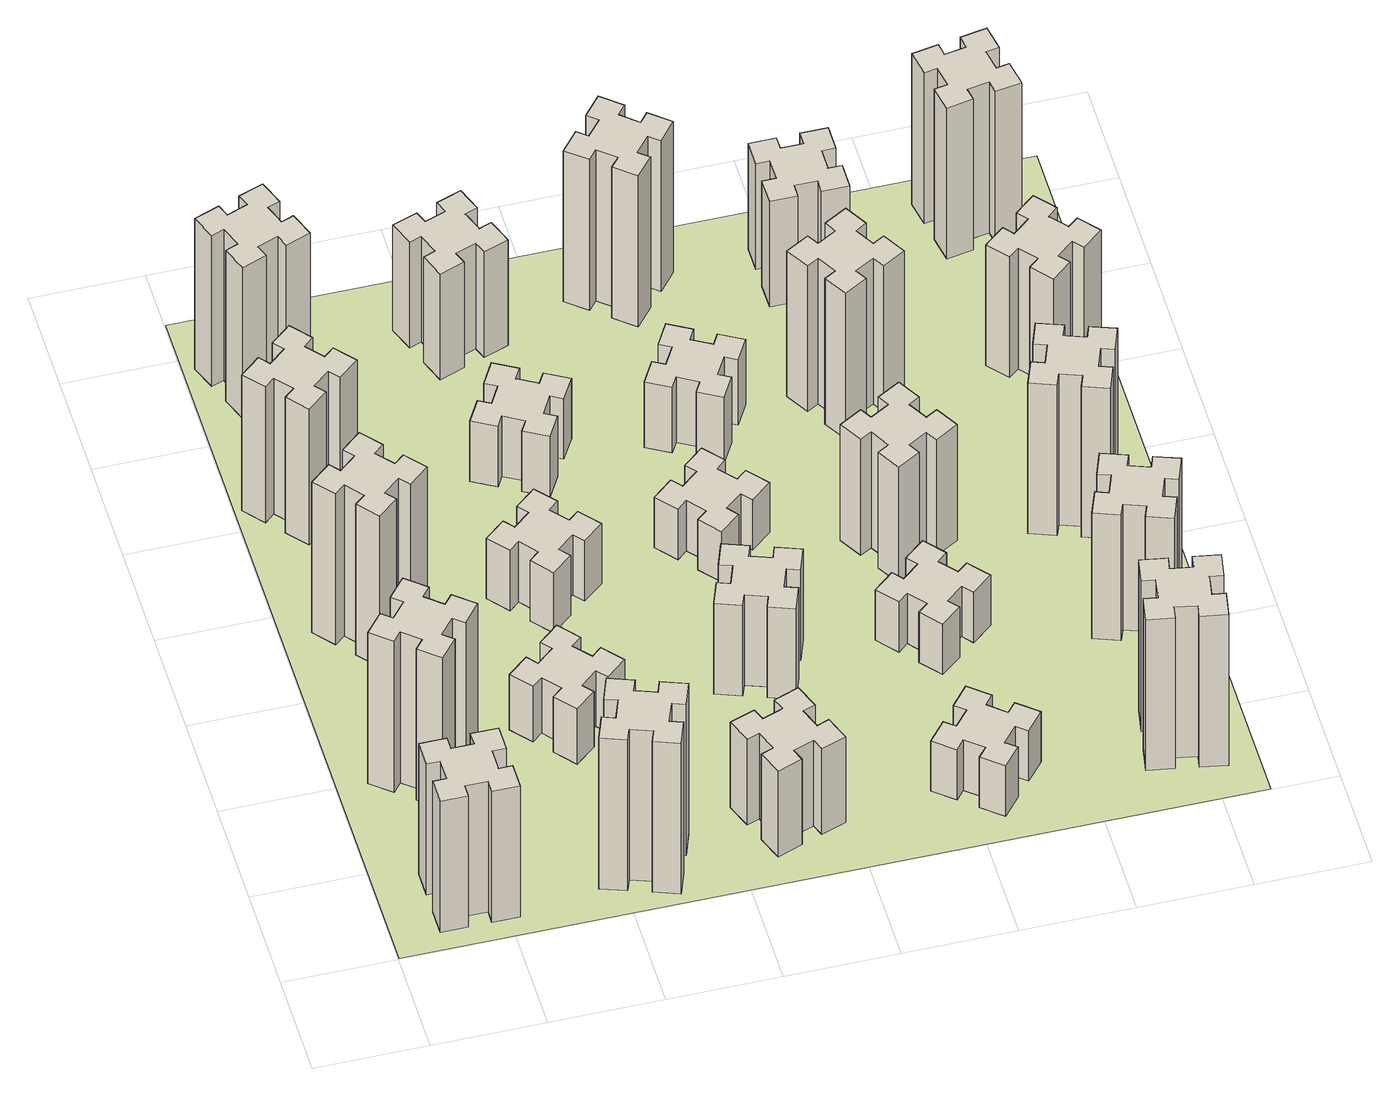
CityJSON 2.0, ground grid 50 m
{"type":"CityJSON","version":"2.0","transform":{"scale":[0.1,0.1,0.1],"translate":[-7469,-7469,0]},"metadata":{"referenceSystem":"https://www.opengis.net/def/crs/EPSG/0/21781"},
"CityObjects":{
"building1":{"type":"Building","attributes":{"class":"1000","function":"1000","usage":"1000","yearOfConstruction":2016,"roofType":"1000","measuredHeight":78,"storeysAboveGround":30,"storeysBelowGround":0},"geometry":[{"type":"Solid","lod":"1","boundaries":[[[[0,1,2,3,4,5,6,7,8,9,10,11,12,13,14,15,16,17,18,19]],[[17,16,20,21]],[[16,15,22,20]],[[15,14,23,22]],[[14,13,24,23]],[[13,12,25,24]],[[12,11,26,25]],[[11,10,27,26]],[[10,9,28,27]],[[9,8,29,28]],[[8,7,30,29]],[[7,6,31,30]],[[6,5,32,31]],[[5,4,33,32]],[[4,3,34,33]],[[3,2,35,34]],[[2,1,36,35]],[[1,0,37,36]],[[0,19,38,37]],[[19,18,39,38]],[[18,17,21,39]],[[24,25,26,27,28,29,30,31,32,33,34,35,36,37,38,39,21,20,22,23]]]]}]},
"building2":{"type":"Building","attributes":{"class":"1000","function":"1000","usage":"1000","yearOfConstruction":2016,"roofType":"1000","measuredHeight":90,"storeysAboveGround":30,"storeysBelowGround":0},"geometry":[{"type":"Solid","lod":"1","boundaries":[[[[40,41,42,43,44,45,46,47,48,49,50,51,52,53,54,55,56,57,58,59]],[[57,56,60,61]],[[56,55,62,60]],[[55,54,63,62]],[[54,53,64,63]],[[53,52,65,64]],[[52,51,66,65]],[[51,50,67,66]],[[50,49,68,67]],[[49,48,69,68]],[[48,47,70,69]],[[47,46,71,70]],[[46,45,72,71]],[[45,44,73,72]],[[44,43,74,73]],[[43,42,75,74]],[[42,41,76,75]],[[41,40,77,76]],[[40,59,78,77]],[[59,58,79,78]],[[58,57,61,79]],[[64,65,66,67,68,69,70,71,72,73,74,75,76,77,78,79,61,60,62,63]]]]}]},
"building3":{"type":"Building","attributes":{"class":"1000","function":"1000","usage":"1000","yearOfConstruction":2016,"roofType":"1000","measuredHeight":90,"storeysAboveGround":30,"storeysBelowGround":0},"geometry":[{"type":"Solid","lod":"1","boundaries":[[[[80,81,82,83,84,85,86,87,88,89,90,91,92,93,94,95,96,97,98,99]],[[97,96,100,101]],[[96,95,102,100]],[[95,94,103,102]],[[94,93,104,103]],[[93,92,105,104]],[[92,91,106,105]],[[91,90,107,106]],[[90,89,108,107]],[[89,88,109,108]],[[88,87,110,109]],[[87,86,111,110]],[[86,85,112,111]],[[85,84,113,112]],[[84,83,114,113]],[[83,82,115,114]],[[82,81,116,115]],[[81,80,117,116]],[[80,99,118,117]],[[99,98,119,118]],[[98,97,101,119]],[[104,105,106,107,108,109,110,111,112,113,114,115,116,117,118,119,101,100,102,103]]]]}]},
"building4":{"type":"Building","attributes":{"class":"1000","function":"1000","usage":"1000","yearOfConstruction":2016,"roofType":"1000","measuredHeight":81,"storeysAboveGround":30,"storeysBelowGround":0},"geometry":[{"type":"Solid","lod":"1","boundaries":[[[[120,121,122,123,124,125,126,127,128,129,130,131,132,133,134,135,136,137,138,139]],[[137,136,140,141]],[[136,135,142,140]],[[135,134,143,142]],[[134,133,144,143]],[[133,132,145,144]],[[132,131,146,145]],[[131,130,147,146]],[[130,129,148,147]],[[129,128,149,148]],[[128,127,150,149]],[[127,126,151,150]],[[126,125,152,151]],[[125,124,153,152]],[[124,123,154,153]],[[123,122,155,154]],[[122,121,156,155]],[[121,120,157,156]],[[120,139,158,157]],[[139,138,159,158]],[[138,137,141,159]],[[144,145,146,147,148,149,150,151,152,153,154,155,156,157,158,159,141,140,142,143]]]]}]},
"building5":{"type":"Building","attributes":{"class":"1000","function":"1000","usage":"1000","yearOfConstruction":2016,"roofType":"1000","measuredHeight":90,"storeysAboveGround":30,"storeysBelowGround":0},"geometry":[{"type":"Solid","lod":"1","boundaries":[[[[160,161,162,163,164,165,166,167,168,169,170,171,172,173,174,175,176,177,178,179]],[[177,176,180,181]],[[176,175,182,180]],[[175,174,183,182]],[[174,173,184,183]],[[173,172,185,184]],[[172,171,186,185]],[[171,170,187,186]],[[170,169,188,187]],[[169,168,189,188]],[[168,167,190,189]],[[167,166,191,190]],[[166,165,192,191]],[[165,164,193,192]],[[164,163,194,193]],[[163,162,195,194]],[[162,161,196,195]],[[161,160,197,196]],[[160,179,198,197]],[[179,178,199,198]],[[178,177,181,199]],[[184,185,186,187,188,189,190,191,192,193,194,195,196,197,198,199,181,180,182,183]]]]}]},
"building6":{"type":"Building","attributes":{"class":"1000","function":"1000","usage":"1000","yearOfConstruction":2016,"roofType":"1000","measuredHeight":90,"storeysAboveGround":30,"storeysBelowGround":0},"geometry":[{"type":"Solid","lod":"1","boundaries":[[[[200,201,202,203,204,205,206,207,208,209,210,211,212,213,214,215,216,217,218,219]],[[217,216,220,221]],[[216,215,222,220]],[[215,214,223,222]],[[214,213,224,223]],[[213,212,225,224]],[[212,211,226,225]],[[211,210,227,226]],[[210,209,228,227]],[[209,208,229,228]],[[208,207,230,229]],[[207,206,231,230]],[[206,205,232,231]],[[205,204,233,232]],[[204,203,234,233]],[[203,202,235,234]],[[202,201,236,235]],[[201,200,237,236]],[[200,219,238,237]],[[219,218,239,238]],[[218,217,221,239]],[[224,225,226,227,228,229,230,231,232,233,234,235,236,237,238,239,221,220,222,223]]]]}]},
"building7":{"type":"Building","attributes":{"class":"1000","function":"1000","usage":"1000","yearOfConstruction":2016,"roofType":"1000","measuredHeight":33,"storeysAboveGround":30,"storeysBelowGround":0},"geometry":[{"type":"Solid","lod":"1","boundaries":[[[[240,241,242,243,244,245,246,247,248,249,250,251,252,253,254,255,256,257,258,259]],[[257,256,260,261]],[[256,255,262,260]],[[255,254,263,262]],[[254,253,264,263]],[[253,252,265,264]],[[252,251,266,265]],[[251,250,267,266]],[[250,249,268,267]],[[249,248,269,268]],[[248,247,270,269]],[[247,246,271,270]],[[246,245,272,271]],[[245,244,273,272]],[[244,243,274,273]],[[243,242,275,274]],[[242,241,276,275]],[[241,240,277,276]],[[240,259,278,277]],[[259,258,279,278]],[[258,257,261,279]],[[264,265,266,267,268,269,270,271,272,273,274,275,276,277,278,279,261,260,262,263]]]]}]},
"building8":{"type":"Building","attributes":{"class":"1000","function":"1000","usage":"1000","yearOfConstruction":2016,"roofType":"1000","measuredHeight":36,"storeysAboveGround":30,"storeysBelowGround":0},"geometry":[{"type":"Solid","lod":"1","boundaries":[[[[280,281,282,283,284,285,286,287,288,289,290,291,292,293,294,295,296,297,298,299]],[[297,296,300,301]],[[296,295,302,300]],[[295,294,303,302]],[[294,293,304,303]],[[293,292,305,304]],[[292,291,306,305]],[[291,290,307,306]],[[290,289,308,307]],[[289,288,309,308]],[[288,287,310,309]],[[287,286,311,310]],[[286,285,312,311]],[[285,284,313,312]],[[284,283,314,313]],[[283,282,315,314]],[[282,281,316,315]],[[281,280,317,316]],[[280,299,318,317]],[[299,298,319,318]],[[298,297,301,319]],[[304,305,306,307,308,309,310,311,312,313,314,315,316,317,318,319,301,300,302,303]]]]}]},
"building9":{"type":"Building","attributes":{"class":"1000","function":"1000","usage":"1000","yearOfConstruction":2016,"roofType":"1000","measuredHeight":51,"storeysAboveGround":30,"storeysBelowGround":0},"geometry":[{"type":"Solid","lod":"1","boundaries":[[[[320,321,322,323,324,325,326,327,328,329,330,331,332,333,334,335,336,337,338,339]],[[337,336,340,341]],[[336,335,342,340]],[[335,334,343,342]],[[334,333,344,343]],[[333,332,345,344]],[[332,331,346,345]],[[331,330,347,346]],[[330,329,348,347]],[[329,328,349,348]],[[328,327,350,349]],[[327,326,351,350]],[[326,325,352,351]],[[325,324,353,352]],[[324,323,354,353]],[[323,322,355,354]],[[322,321,356,355]],[[321,320,357,356]],[[320,339,358,357]],[[339,338,359,358]],[[338,337,341,359]],[[344,345,346,347,348,349,350,351,352,353,354,355,356,357,358,359,341,340,342,343]]]]}]},
"building10":{"type":"Building","attributes":{"class":"1000","function":"1000","usage":"1000","yearOfConstruction":2016,"roofType":"1000","measuredHeight":36,"storeysAboveGround":30,"storeysBelowGround":0},"geometry":[{"type":"Solid","lod":"1","boundaries":[[[[360,361,362,363,364,365,366,367,368,369,370,371,372,373,374,375,376,377,378,379]],[[377,376,380,381]],[[376,375,382,380]],[[375,374,383,382]],[[374,373,384,383]],[[373,372,385,384]],[[372,371,386,385]],[[371,370,387,386]],[[370,369,388,387]],[[369,368,389,388]],[[368,367,390,389]],[[367,366,391,390]],[[366,365,392,391]],[[365,364,393,392]],[[364,363,394,393]],[[363,362,395,394]],[[362,361,396,395]],[[361,360,397,396]],[[360,379,398,397]],[[379,378,399,398]],[[378,377,381,399]],[[384,385,386,387,388,389,390,391,392,393,394,395,396,397,398,399,381,380,382,383]]]]}]},
"building11":{"type":"Building","attributes":{"class":"1000","function":"1000","usage":"1000","yearOfConstruction":2016,"roofType":"1000","measuredHeight":63,"storeysAboveGround":30,"storeysBelowGround":0},"geometry":[{"type":"Solid","lod":"1","boundaries":[[[[400,401,402,403,404,405,406,407,408,409,410,411,412,413,414,415,416,417,418,419]],[[417,416,420,421]],[[416,415,422,420]],[[415,414,423,422]],[[414,413,424,423]],[[413,412,425,424]],[[412,411,426,425]],[[411,410,427,426]],[[410,409,428,427]],[[409,408,429,428]],[[408,407,430,429]],[[407,406,431,430]],[[406,405,432,431]],[[405,404,433,432]],[[404,403,434,433]],[[403,402,435,434]],[[402,401,436,435]],[[401,400,437,436]],[[400,419,438,437]],[[419,418,439,438]],[[418,417,421,439]],[[424,425,426,427,428,429,430,431,432,433,434,435,436,437,438,439,421,420,422,423]]]]}]},
"building12":{"type":"Building","attributes":{"class":"1000","function":"1000","usage":"1000","yearOfConstruction":2016,"roofType":"1000","measuredHeight":54,"storeysAboveGround":30,"storeysBelowGround":0},"geometry":[{"type":"Solid","lod":"1","boundaries":[[[[440,441,442,443,444,445,446,447,448,449,450,451,452,453,454,455,456,457,458,459]],[[457,456,460,461]],[[456,455,462,460]],[[455,454,463,462]],[[454,453,464,463]],[[453,452,465,464]],[[452,451,466,465]],[[451,450,467,466]],[[450,449,468,467]],[[449,448,469,468]],[[448,447,470,469]],[[447,446,471,470]],[[446,445,472,471]],[[445,444,473,472]],[[444,443,474,473]],[[443,442,475,474]],[[442,441,476,475]],[[441,440,477,476]],[[440,459,478,477]],[[459,458,479,478]],[[458,457,461,479]],[[464,465,466,467,468,469,470,471,472,473,474,475,476,477,478,479,461,460,462,463]]]]}]},
"building13":{"type":"Building","attributes":{"class":"1000","function":"1000","usage":"1000","yearOfConstruction":2016,"roofType":"1000","measuredHeight":30,"storeysAboveGround":30,"storeysBelowGround":0},"geometry":[{"type":"Solid","lod":"1","boundaries":[[[[480,481,482,483,484,485,486,487,488,489,490,491,492,493,494,495,496,497,498,499]],[[497,496,500,501]],[[496,495,502,500]],[[495,494,503,502]],[[494,493,504,503]],[[493,492,505,504]],[[492,491,506,505]],[[491,490,507,506]],[[490,489,508,507]],[[489,488,509,508]],[[488,487,510,509]],[[487,486,511,510]],[[486,485,512,511]],[[485,484,513,512]],[[484,483,514,513]],[[483,482,515,514]],[[482,481,516,515]],[[481,480,517,516]],[[480,499,518,517]],[[499,498,519,518]],[[498,497,501,519]],[[504,505,506,507,508,509,510,511,512,513,514,515,516,517,518,519,501,500,502,503]]]]}]},
"building14":{"type":"Building","attributes":{"class":"1000","function":"1000","usage":"1000","yearOfConstruction":2016,"roofType":"1000","measuredHeight":30,"storeysAboveGround":30,"storeysBelowGround":0},"geometry":[{"type":"Solid","lod":"1","boundaries":[[[[520,521,522,523,524,525,526,527,528,529,530,531,532,533,534,535,536,537,538,539]],[[537,536,540,541]],[[536,535,542,540]],[[535,534,543,542]],[[534,533,544,543]],[[533,532,545,544]],[[532,531,546,545]],[[531,530,547,546]],[[530,529,548,547]],[[529,528,549,548]],[[528,527,550,549]],[[527,526,551,550]],[[526,525,552,551]],[[525,524,553,552]],[[524,523,554,553]],[[523,522,555,554]],[[522,521,556,555]],[[521,520,557,556]],[[520,539,558,557]],[[539,538,559,558]],[[538,537,541,559]],[[544,545,546,547,548,549,550,551,552,553,554,555,556,557,558,559,541,540,542,543]]]]}]},
"building15":{"type":"Building","attributes":{"class":"1000","function":"1000","usage":"1000","yearOfConstruction":2016,"roofType":"1000","measuredHeight":39,"storeysAboveGround":30,"storeysBelowGround":0},"geometry":[{"type":"Solid","lod":"1","boundaries":[[[[560,561,562,563,564,565,566,567,568,569,570,571,572,573,574,575,576,577,578,579]],[[577,576,580,581]],[[576,575,582,580]],[[575,574,583,582]],[[574,573,584,583]],[[573,572,585,584]],[[572,571,586,585]],[[571,570,587,586]],[[570,569,588,587]],[[569,568,589,588]],[[568,567,590,589]],[[567,566,591,590]],[[566,565,592,591]],[[565,564,593,592]],[[564,563,594,593]],[[563,562,595,594]],[[562,561,596,595]],[[561,560,597,596]],[[560,579,598,597]],[[579,578,599,598]],[[578,577,581,599]],[[584,585,586,587,588,589,590,591,592,593,594,595,596,597,598,599,581,580,582,583]]]]}]},
"building16":{"type":"Building","attributes":{"class":"1000","function":"1000","usage":"1000","yearOfConstruction":2016,"roofType":"1000","measuredHeight":90,"storeysAboveGround":30,"storeysBelowGround":0},"geometry":[{"type":"Solid","lod":"1","boundaries":[[[[600,601,602,603,604,605,606,607,608,609,610,611,612,613,614,615,616,617,618,619]],[[617,616,620,621]],[[616,615,622,620]],[[615,614,623,622]],[[614,613,624,623]],[[613,612,625,624]],[[612,611,626,625]],[[611,610,627,626]],[[610,609,628,627]],[[609,608,629,628]],[[608,607,630,629]],[[607,606,631,630]],[[606,605,632,631]],[[605,604,633,632]],[[604,603,634,633]],[[603,602,635,634]],[[602,601,636,635]],[[601,600,637,636]],[[600,619,638,637]],[[619,618,639,638]],[[618,617,621,639]],[[624,625,626,627,628,629,630,631,632,633,634,635,636,637,638,639,621,620,622,623]]]]}]},
"building17":{"type":"Building","attributes":{"class":"1000","function":"1000","usage":"1000","yearOfConstruction":2016,"roofType":"1000","measuredHeight":30,"storeysAboveGround":30,"storeysBelowGround":0},"geometry":[{"type":"Solid","lod":"1","boundaries":[[[[640,641,642,643,644,645,646,647,648,649,650,651,652,653,654,655,656,657,658,659]],[[657,656,660,661]],[[656,655,662,660]],[[655,654,663,662]],[[654,653,664,663]],[[653,652,665,664]],[[652,651,666,665]],[[651,650,667,666]],[[650,649,668,667]],[[649,648,669,668]],[[648,647,670,669]],[[647,646,671,670]],[[646,645,672,671]],[[645,644,673,672]],[[644,643,674,673]],[[643,642,675,674]],[[642,641,676,675]],[[641,640,677,676]],[[640,659,678,677]],[[659,658,679,678]],[[658,657,661,679]],[[664,665,666,667,668,669,670,671,672,673,674,675,676,677,678,679,661,660,662,663]]]]}]},
"building18":{"type":"Building","attributes":{"class":"1000","function":"1000","usage":"1000","yearOfConstruction":2016,"roofType":"1000","measuredHeight":69,"storeysAboveGround":30,"storeysBelowGround":0},"geometry":[{"type":"Solid","lod":"1","boundaries":[[[[680,681,682,683,684,685,686,687,688,689,690,691,692,693,694,695,696,697,698,699]],[[697,696,700,701]],[[696,695,702,700]],[[695,694,703,702]],[[694,693,704,703]],[[693,692,705,704]],[[692,691,706,705]],[[691,690,707,706]],[[690,689,708,707]],[[689,688,709,708]],[[688,687,710,709]],[[687,686,711,710]],[[686,685,712,711]],[[685,684,713,712]],[[684,683,714,713]],[[683,682,715,714]],[[682,681,716,715]],[[681,680,717,716]],[[680,699,718,717]],[[699,698,719,718]],[[698,697,701,719]],[[704,705,706,707,708,709,710,711,712,713,714,715,716,717,718,719,701,700,702,703]]]]}]},
"building19":{"type":"Building","attributes":{"class":"1000","function":"1000","usage":"1000","yearOfConstruction":2016,"roofType":"1000","measuredHeight":87,"storeysAboveGround":30,"storeysBelowGround":0},"geometry":[{"type":"Solid","lod":"1","boundaries":[[[[720,721,722,723,724,725,726,727,728,729,730,731,732,733,734,735,736,737,738,739]],[[737,736,740,741]],[[736,735,742,740]],[[735,734,743,742]],[[734,733,744,743]],[[733,732,745,744]],[[732,731,746,745]],[[731,730,747,746]],[[730,729,748,747]],[[729,728,749,748]],[[728,727,750,749]],[[727,726,751,750]],[[726,725,752,751]],[[725,724,753,752]],[[724,723,754,753]],[[723,722,755,754]],[[722,721,756,755]],[[721,720,757,756]],[[720,739,758,757]],[[739,738,759,758]],[[738,737,741,759]],[[744,745,746,747,748,749,750,751,752,753,754,755,756,757,758,759,741,740,742,743]]]]}]},
"building20":{"type":"Building","attributes":{"class":"1000","function":"1000","usage":"1000","yearOfConstruction":2016,"roofType":"1000","measuredHeight":90,"storeysAboveGround":30,"storeysBelowGround":0},"geometry":[{"type":"Solid","lod":"1","boundaries":[[[[760,761,762,763,764,765,766,767,768,769,770,771,772,773,774,775,776,777,778,779]],[[777,776,780,781]],[[776,775,782,780]],[[775,774,783,782]],[[774,773,784,783]],[[773,772,785,784]],[[772,771,786,785]],[[771,770,787,786]],[[770,769,788,787]],[[769,768,789,788]],[[768,767,790,789]],[[767,766,791,790]],[[766,765,792,791]],[[765,764,793,792]],[[764,763,794,793]],[[763,762,795,794]],[[762,761,796,795]],[[761,760,797,796]],[[760,779,798,797]],[[779,778,799,798]],[[778,777,781,799]],[[784,785,786,787,788,789,790,791,792,793,794,795,796,797,798,799,781,780,782,783]]]]}]},
"building21":{"type":"Building","attributes":{"class":"1000","function":"1000","usage":"1000","yearOfConstruction":2016,"roofType":"1000","measuredHeight":63,"storeysAboveGround":30,"storeysBelowGround":0},"geometry":[{"type":"Solid","lod":"1","boundaries":[[[[800,801,802,803,804,805,806,807,808,809,810,811,812,813,814,815,816,817,818,819]],[[817,816,820,821]],[[816,815,822,820]],[[815,814,823,822]],[[814,813,824,823]],[[813,812,825,824]],[[812,811,826,825]],[[811,810,827,826]],[[810,809,828,827]],[[809,808,829,828]],[[808,807,830,829]],[[807,806,831,830]],[[806,805,832,831]],[[805,804,833,832]],[[804,803,834,833]],[[803,802,835,834]],[[802,801,836,835]],[[801,800,837,836]],[[800,819,838,837]],[[819,818,839,838]],[[818,817,821,839]],[[824,825,826,827,828,829,830,831,832,833,834,835,836,837,838,839,821,820,822,823]]]]}]},
"building22":{"type":"Building","attributes":{"class":"1000","function":"1000","usage":"1000","yearOfConstruction":2016,"roofType":"1000","measuredHeight":75,"storeysAboveGround":30,"storeysBelowGround":0},"geometry":[{"type":"Solid","lod":"1","boundaries":[[[[840,841,842,843,844,845,846,847,848,849,850,851,852,853,854,855,856,857,858,859]],[[857,856,860,861]],[[856,855,862,860]],[[855,854,863,862]],[[854,853,864,863]],[[853,852,865,864]],[[852,851,866,865]],[[851,850,867,866]],[[850,849,868,867]],[[849,848,869,868]],[[848,847,870,869]],[[847,846,871,870]],[[846,845,872,871]],[[845,844,873,872]],[[844,843,874,873]],[[843,842,875,874]],[[842,841,876,875]],[[841,840,877,876]],[[840,859,878,877]],[[859,858,879,878]],[[858,857,861,879]],[[864,865,866,867,868,869,870,871,872,873,874,875,876,877,878,879,861,860,862,863]]]]}]},
"building23":{"type":"Building","attributes":{"class":"1000","function":"1000","usage":"1000","yearOfConstruction":2016,"roofType":"1000","measuredHeight":90,"storeysAboveGround":30,"storeysBelowGround":0},"geometry":[{"type":"Solid","lod":"1","boundaries":[[[[880,881,882,883,884,885,886,887,888,889,890,891,892,893,894,895,896,897,898,899]],[[897,896,900,901]],[[896,895,902,900]],[[895,894,903,902]],[[894,893,904,903]],[[893,892,905,904]],[[892,891,906,905]],[[891,890,907,906]],[[890,889,908,907]],[[889,888,909,908]],[[888,887,910,909]],[[887,886,911,910]],[[886,885,912,911]],[[885,884,913,912]],[[884,883,914,913]],[[883,882,915,914]],[[882,881,916,915]],[[881,880,917,916]],[[880,899,918,917]],[[899,898,919,918]],[[898,897,901,919]],[[904,905,906,907,908,909,910,911,912,913,914,915,916,917,918,919,901,900,902,903]]]]}]},
"building24":{"type":"Building","attributes":{"class":"1000","function":"1000","usage":"1000","yearOfConstruction":2016,"roofType":"1000","measuredHeight":72,"storeysAboveGround":30,"storeysBelowGround":0},"geometry":[{"type":"Solid","lod":"1","boundaries":[[[[920,921,922,923,924,925,926,927,928,929,930,931,932,933,934,935,936,937,938,939]],[[937,936,940,941]],[[936,935,942,940]],[[935,934,943,942]],[[934,933,944,943]],[[933,932,945,944]],[[932,931,946,945]],[[931,930,947,946]],[[930,929,948,947]],[[929,928,949,948]],[[928,927,950,949]],[[927,926,951,950]],[[926,925,952,951]],[[925,924,953,952]],[[924,923,954,953]],[[923,922,955,954]],[[922,921,956,955]],[[921,920,957,956]],[[920,939,958,957]],[[939,938,959,958]],[[938,937,941,959]],[[944,945,946,947,948,949,950,951,952,953,954,955,956,957,958,959,941,940,942,943]]]]}]},
"building25":{"type":"Building","attributes":{"class":"1000","function":"1000","usage":"1000","yearOfConstruction":2016,"roofType":"1000","measuredHeight":90,"storeysAboveGround":30,"storeysBelowGround":0},"geometry":[{"type":"Solid","lod":"1","boundaries":[[[[960,961,962,963,964,965,966,967,968,969,970,971,972,973,974,975,976,977,978,979]],[[977,976,980,981]],[[976,975,982,980]],[[975,974,983,982]],[[974,973,984,983]],[[973,972,985,984]],[[972,971,986,985]],[[971,970,987,986]],[[970,969,988,987]],[[969,968,989,988]],[[968,967,990,989]],[[967,966,991,990]],[[966,965,992,991]],[[965,964,993,992]],[[964,963,994,993]],[[963,962,995,994]],[[962,961,996,995]],[[961,960,997,996]],[[960,979,998,997]],[[979,978,999,998]],[[978,977,981,999]],[[984,985,986,987,988,989,990,991,992,993,994,995,996,997,998,999,981,980,982,983]]]]}]},
"landuse1":{"type":"LandUse","attributes":{"name":"plot1","function":"1010"},"geometry":[{"type":"MultiSurface","lod":"1","boundaries":[[[1000,1001,1002,1003]]]}]}
},
"vertices":[
[265,325,0],[265,225,0],[205,225,0],[205,105,0],[325,105,0],[325,165,0],[425,165,0],[425,105,0],[545,105,0],[545,225,0],[485,225,0],[485,325,0],[545,325,0],[545,445,0],[425,445,0],[425,385,0],[325,385,0],[325,445,0],[205,445,0],[205,325,0],[325,385,780],[325,445,780],[425,385,780],[425,445,780],[545,445,780],[545,325,780],[485,325,780],[485,225,780],[545,225,780],[545,105,780],[425,105,780],[425,165,780],[325,165,780],[325,105,780],[205,105,780],[205,225,780],[265,225,780],[265,325,780],[205,325,780],[205,445,780],
[484,1067,0],[408,1132,0],[446,1178,0],[354,1255,0],[277,1163,0],[323,1124,0],[259,1048,0],[213,1086,0],[136,994,0],[228,917,0],[266,963,0],[343,899,0],[304,853,0],[396,776,0],[473,868,0],[427,906,0],[492,983,0],[538,944,0],[615,1036,0],[523,1113,0],[492,983,900],[538,944,900],[427,906,900],[473,868,900],[396,776,900],[304,853,900],[343,899,900],[266,963,900],[228,917,900],[136,994,900],[213,1086,900],[259,1048,900],[323,1124,900],[277,1163,900],[354,1255,900],[446,1178,900],[408,1132,900],[484,1067,900],[523,1113,900],[615,1036,900],
[492,1888,0],[427,1964,0],[473,2003,0],[396,2095,0],[304,2018,0],[343,1972,0],[266,1907,0],[228,1953,0],[136,1876,0],[213,1784,0],[259,1823,0],[323,1746,0],[277,1708,0],[354,1616,0],[446,1693,0],[408,1739,0],[484,1803,0],[523,1757,0],[615,1834,0],[538,1926,0],[484,1803,900],[523,1757,900],[408,1739,900],[446,1693,900],[354,1616,900],[277,1708,900],[323,1746,900],[259,1823,900],[213,1784,900],[136,1876,900],[228,1953,900],[266,1907,900],[343,1972,900],[304,2018,900],[396,2095,900],[473,2003,900],[427,1964,900],[492,1888,900],[538,1926,900],[615,1834,900],
[243,2712,0],[166,2647,0],[128,2693,0],[36,2616,0],[113,2524,0],[159,2563,0],[223,2486,0],[177,2448,0],[254,2356,0],[346,2433,0],[308,2479,0],[384,2543,0],[423,2497,0],[515,2574,0],[438,2666,0],[392,2628,0],[327,2704,0],[373,2743,0],[296,2835,0],[204,2758,0],[327,2704,810],[373,2743,810],[392,2628,810],[438,2666,810],[515,2574,810],[423,2497,810],[384,2543,810],[308,2479,810],[346,2433,810],[254,2356,810],[177,2448,810],[223,2486,810],[159,2563,810],[113,2524,810],[36,2616,810],[128,2693,810],[166,2647,810],[243,2712,810],[204,2758,810],[296,2835,810],
[1029,360,0],[995,266,0],[939,287,0],[897,174,0],[1010,133,0],[1031,189,0],[1125,155,0],[1104,99,0],[1217,57,0],[1258,170,0],[1202,191,0],[1236,285,0],[1292,264,0],[1333,377,0],[1220,418,0],[1200,362,0],[1106,396,0],[1127,452,0],[1014,493,0],[973,380,0],[1106,396,900],[1127,452,900],[1200,362,900],[1220,418,900],[1333,377,900],[1292,264,900],[1236,285,900],[1202,191,900],[1258,170,900],[1217,57,900],[1104,99,900],[1125,155,900],[1031,189,900],[1010,133,900],[897,174,900],[939,287,900],[995,266,900],[1029,360,900],[973,380,900],[1014,493,900],
[285,3456,0],[191,3422,0],[170,3478,0],[57,3437,0],[99,3324,0],[155,3345,0],[189,3251,0],[133,3230,0],[174,3117,0],[287,3159,0],[266,3215,0],[360,3249,0],[380,3193,0],[493,3234,0],[452,3347,0],[396,3326,0],[362,3420,0],[418,3440,0],[377,3553,0],[264,3512,0],[362,3420,900],[418,3440,900],[396,3326,900],[452,3347,900],[493,3234,900],[380,3193,900],[360,3249,900],[266,3215,900],[287,3159,900],[174,3117,900],[133,3230,900],[189,3251,900],[155,3345,900],[99,3324,900],[57,3437,900],[170,3478,900],[191,3422,900],[285,3456,900],[264,3512,900],[377,3553,900],
[983,1232,0],[906,1167,0],[868,1213,0],[776,1136,0],[853,1044,0],[899,1083,0],[963,1006,0],[917,968,0],[994,876,0],[1086,953,0],[1048,999,0],[1124,1063,0],[1163,1017,0],[1255,1094,0],[1178,1186,0],[1132,1148,0],[1067,1224,0],[1113,1263,0],[1036,1355,0],[944,1278,0],[1067,1224,330],[1113,1263,330],[1132,1148,330],[1178,1186,330],[1255,1094,330],[1163,1017,330],[1124,1063,330],[1048,999,330],[1086,953,330],[994,876,330],[917,968,330],[963,1006,330],[899,1083,330],[853,1044,330],[776,1136,330],[868,1213,330],[906,1167,330],[983,1232,330],[944,1278,330],[1036,1355,330],
[1083,1972,0],[1006,1907,0],[968,1953,0],[876,1876,0],[953,1784,0],[999,1823,0],[1063,1746,0],[1017,1708,0],[1094,1616,0],[1186,1693,0],[1148,1739,0],[1224,1803,0],[1263,1757,0],[1355,1834,0],[1278,1926,0],[1232,1888,0],[1167,1964,0],[1213,2003,0],[1136,2095,0],[1044,2018,0],[1167,1964,360],[1213,2003,360],[1232,1888,360],[1278,1926,360],[1355,1834,360],[1263,1757,360],[1224,1803,360],[1148,1739,360],[1186,1693,360],[1094,1616,360],[1017,1708,360],[1063,1746,360],[999,1823,360],[953,1784,360],[876,1876,360],[968,1953,360],[1006,1907,360],[1083,1972,360],[1044,2018,360],[1136,2095,360],
[1765,496,0],[1671,462,0],[1650,518,0],[1537,477,0],[1579,364,0],[1635,385,0],[1669,291,0],[1613,270,0],[1654,157,0],[1767,199,0],[1746,255,0],[1840,289,0],[1860,233,0],[1973,274,0],[1932,387,0],[1876,366,0],[1842,460,0],[1898,480,0],[1857,593,0],[1744,552,0],[1842,460,510],[1898,480,510],[1876,366,510],[1932,387,510],[1973,274,510],[1860,233,510],[1840,289,510],[1746,255,510],[1767,199,510],[1654,157,510],[1613,270,510],[1669,291,510],[1635,385,510],[1579,364,510],[1537,477,510],[1650,518,510],[1671,462,510],[1765,496,510],[1744,552,510],[1857,593,510],
[1314,2666,0],[1227,2716,0],[1257,2768,0],[1153,2828,0],[1093,2724,0],[1145,2694,0],[1095,2607,0],[1043,2637,0],[983,2533,0],[1087,2473,0],[1117,2525,0],[1204,2475,0],[1174,2423,0],[1278,2363,0],[1338,2467,0],[1286,2497,0],[1336,2584,0],[1388,2554,0],[1448,2658,0],[1344,2718,0],[1336,2584,360],[1388,2554,360],[1286,2497,360],[1338,2467,360],[1278,2363,360],[1174,2423,360],[1204,2475,360],[1117,2525,360],[1087,2473,360],[983,2533,360],[1043,2637,360],[1095,2607,360],[1145,2694,360],[1093,2724,360],[1153,2828,360],[1257,2768,360],[1227,2716,360],[1314,2666,360],[1344,2718,360],[1448,2658,360],
[1125,3456,0],[1031,3422,0],[1010,3478,0],[897,3437,0],[939,3324,0],[995,3345,0],[1029,3251,0],[973,3230,0],[1014,3117,0],[1127,3159,0],[1106,3215,0],[1200,3249,0],[1220,3193,0],[1333,3234,0],[1292,3347,0],[1236,3326,0],[1202,3420,0],[1258,3440,0],[1217,3553,0],[1104,3512,0],[1202,3420,630],[1258,3440,630],[1236,3326,630],[1292,3347,630],[1333,3234,630],[1220,3193,630],[1200,3249,630],[1106,3215,630],[1127,3159,630],[1014,3117,630],[973,3230,630],[1029,3251,630],[995,3345,630],[939,3324,630],[897,3437,630],[1010,3478,630],[1031,3422,630],[1125,3456,630],[1104,3512,630],[1217,3553,630],
[1769,1300,0],[1735,1206,0],[1679,1227,0],[1637,1114,0],[1750,1073,0],[1771,1129,0],[1865,1095,0],[1844,1039,0],[1957,997,0],[1998,1110,0],[1942,1131,0],[1976,1225,0],[2032,1204,0],[2073,1317,0],[1960,1358,0],[1940,1302,0],[1846,1336,0],[1867,1392,0],[1754,1433,0],[1713,1320,0],[1846,1336,540],[1867,1392,540],[1940,1302,540],[1960,1358,540],[2073,1317,540],[2032,1204,540],[1976,1225,540],[1942,1131,540],[1998,1110,540],[1957,997,540],[1844,1039,540],[1865,1095,540],[1771,1129,540],[1750,1073,540],[1637,1114,540],[1679,1227,540],[1735,1206,540],[1769,1300,540],[1713,1320,540],[1754,1433,540],
[1972,1988,0],[1907,2064,0],[1953,2103,0],[1876,2195,0],[1784,2118,0],[1823,2072,0],[1746,2007,0],[1708,2053,0],[1616,1976,0],[1693,1884,0],[1739,1923,0],[1803,1846,0],[1757,1808,0],[1834,1716,0],[1926,1793,0],[1888,1839,0],[1964,1903,0],[2003,1857,0],[2095,1934,0],[2018,2026,0],[1964,1903,300],[2003,1857,300],[1888,1839,300],[1926,1793,300],[1834,1716,300],[1757,1808,300],[1803,1846,300],[1739,1923,300],[1693,1884,300],[1616,1976,300],[1708,2053,300],[1746,2007,300],[1823,2072,300],[1784,2118,300],[1876,2195,300],[1953,2103,300],[1907,2064,300],[1972,1988,300],[2018,2026,300],[2095,1934,300],
[2486,323,0],[2563,259,0],[2524,213,0],[2616,136,0],[2693,228,0],[2647,266,0],[2712,343,0],[2758,304,0],[2835,396,0],[2743,473,0],[2704,427,0],[2628,492,0],[2666,538,0],[2574,615,0],[2497,523,0],[2543,484,0],[2479,408,0],[2433,446,0],[2356,354,0],[2448,277,0],[2479,408,300],[2433,446,300],[2543,484,300],[2497,523,300],[2574,615,300],[2666,538,300],[2628,492,300],[2704,427,300],[2743,473,300],[2835,396,300],[2758,304,300],[2712,343,300],[2647,266,300],[2693,228,300],[2616,136,300],[2524,213,300],[2563,259,300],[2486,323,300],[2448,277,300],[2356,354,300],
[2026,2497,0],[2076,2584,0],[2128,2554,0],[2188,2658,0],[2084,2718,0],[2054,2666,0],[1967,2716,0],[1997,2768,0],[1893,2828,0],[1833,2724,0],[1885,2694,0],[1835,2607,0],[1783,2637,0],[1723,2533,0],[1827,2473,0],[1857,2525,0],[1944,2475,0],[1914,2423,0],[2018,2363,0],[2078,2467,0],[1944,2475,390],[1914,2423,390],[1857,2525,390],[1827,2473,390],[1723,2533,390],[1783,2637,390],[1835,2607,390],[1885,2694,390],[1833,2724,390],[1893,2828,390],[1997,2768,390],[1967,2716,390],[2054,2666,390],[2084,2718,390],[2188,2658,390],[2128,2554,390],[2076,2584,390],[2026,2497,390],[2078,2467,390],[2018,2363,390],
[1746,3383,0],[1823,3319,0],[1784,3273,0],[1876,3196,0],[1953,3288,0],[1907,3326,0],[1972,3403,0],[2018,3364,0],[2095,3456,0],[2003,3533,0],[1964,3487,0],[1888,3552,0],[1926,3598,0],[1834,3675,0],[1757,3583,0],[1803,3544,0],[1739,3468,0],[1693,3506,0],[1616,3414,0],[1708,3337,0],[1739,3468,900],[1693,3506,900],[1803,3544,900],[1757,3583,900],[1834,3675,900],[1926,3598,900],[1888,3552,900],[1964,3487,900],[2003,3533,900],[2095,3456,900],[2018,3364,900],[1972,3403,900],[1907,3326,900],[1953,3288,900],[1876,3196,900],[1784,3273,900],[1823,3319,900],[1746,3383,900],[1708,3337,900],[1616,3414,900],
[2628,1099,0],[2704,1163,0],[2743,1117,0],[2835,1194,0],[2758,1286,0],[2712,1248,0],[2647,1324,0],[2693,1363,0],[2616,1455,0],[2524,1378,0],[2563,1332,0],[2486,1267,0],[2448,1313,0],[2356,1236,0],[2433,1144,0],[2479,1183,0],[2543,1106,0],[2497,1068,0],[2574,976,0],[2666,1053,0],[2543,1106,300],[2497,1068,300],[2479,1183,300],[2433,1144,300],[2356,1236,300],[2448,1313,300],[2486,1267,300],[2563,1332,300],[2524,1378,300],[2616,1455,300],[2693,1363,300],[2647,1324,300],[2712,1248,300],[2758,1286,300],[2835,1194,300],[2743,1117,300],[2704,1163,300],[2628,1099,300],[2666,1053,300],[2574,976,300],
[2475,1744,0],[2525,1657,0],[2473,1627,0],[2533,1523,0],[2637,1583,0],[2607,1635,0],[2694,1685,0],[2724,1633,0],[2828,1693,0],[2768,1797,0],[2716,1767,0],[2666,1854,0],[2718,1884,0],[2658,1988,0],[2554,1928,0],[2584,1876,0],[2497,1826,0],[2467,1878,0],[2363,1818,0],[2423,1714,0],[2497,1826,690],[2467,1878,690],[2584,1876,690],[2554,1928,690],[2658,1988,690],[2718,1884,690],[2666,1854,690],[2716,1767,690],[2768,1797,690],[2828,1693,690],[2724,1633,690],[2694,1685,690],[2607,1635,690],[2637,1583,690],[2533,1523,690],[2473,1627,690],[2525,1657,690],[2475,1744,690],[2423,1714,690],[2363,1818,690],
[2607,2475,0],[2694,2525,0],[2724,2473,0],[2828,2533,0],[2768,2637,0],[2716,2607,0],[2666,2694,0],[2718,2724,0],[2658,2828,0],[2554,2768,0],[2584,2716,0],[2497,2666,0],[2467,2718,0],[2363,2658,0],[2423,2554,0],[2475,2584,0],[2525,2497,0],[2473,2467,0],[2533,2363,0],[2637,2423,0],[2525,2497,870],[2473,2467,870],[2475,2584,870],[2423,2554,870],[2363,2658,870],[2467,2718,870],[2497,2666,870],[2584,2716,870],[2554,2768,870],[2658,2828,870],[2718,2724,870],[2666,2694,870],[2716,2607,870],[2768,2637,870],[2828,2533,870],[2724,2473,870],[2694,2525,870],[2607,2475,870],[2637,2423,870],[2533,2363,870],
[3504,475,0],[3405,492,0],[3416,551,0],[3297,572,0],[3277,454,0],[3336,444,0],[3318,345,0],[3259,356,0],[3238,237,0],[3357,217,0],[3367,276,0],[3465,258,0],[3455,199,0],[3573,178,0],[3594,297,0],[3535,307,0],[3552,405,0],[3611,395,0],[3632,513,0],[3514,534,0],[3552,405,900],[3611,395,900],[3535,307,900],[3594,297,900],[3573,178,900],[3455,199,900],[3465,258,900],[3367,276,900],[3357,217,900],[3238,237,900],[3259,356,900],[3318,345,900],[3336,444,900],[3277,454,900],[3297,572,900],[3416,551,900],[3405,492,900],[3504,475,900],[3514,534,900],[3632,513,900],
[2645,3445,0],[2545,3445,0],[2545,3505,0],[2425,3505,0],[2425,3385,0],[2485,3385,0],[2485,3285,0],[2425,3285,0],[2425,3165,0],[2545,3165,0],[2545,3225,0],[2645,3225,0],[2645,3165,0],[2765,3165,0],[2765,3285,0],[2705,3285,0],[2705,3385,0],[2765,3385,0],[2765,3505,0],[2645,3505,0],[2705,3385,630],[2765,3385,630],[2705,3285,630],[2765,3285,630],[2765,3165,630],[2645,3165,630],[2645,3225,630],[2545,3225,630],[2545,3165,630],[2425,3165,630],[2425,3285,630],[2485,3285,630],[2485,3385,630],[2425,3385,630],[2425,3505,630],[2545,3505,630],[2545,3445,630],[2645,3445,630],[2645,3505,630],[2765,3505,630],
[3351,1029,0],[3445,995,0],[3424,939,0],[3537,897,0],[3578,1010,0],[3522,1031,0],[3556,1125,0],[3612,1104,0],[3653,1217,0],[3540,1258,0],[3520,1202,0],[3426,1236,0],[3447,1292,0],[3334,1333,0],[3293,1220,0],[3349,1200,0],[3315,1106,0],[3259,1127,0],[3217,1014,0],[3330,973,0],[3315,1106,750],[3259,1127,750],[3349,1200,750],[3293,1220,750],[3334,1333,750],[3447,1292,750],[3426,1236,750],[3520,1202,750],[3540,1258,750],[3653,1217,750],[3612,1104,750],[3556,1125,750],[3522,1031,750],[3578,1010,750],[3537,897,750],[3424,939,750],[3445,995,750],[3351,1029,750],[3330,973,750],[3217,1014,750],
[3420,1842,0],[3326,1876,0],[3347,1932,0],[3234,1973,0],[3193,1860,0],[3249,1840,0],[3215,1746,0],[3159,1767,0],[3117,1654,0],[3230,1613,0],[3251,1669,0],[3345,1635,0],[3324,1579,0],[3437,1537,0],[3478,1650,0],[3422,1671,0],[3456,1765,0],[3512,1744,0],[3553,1857,0],[3440,1898,0],[3456,1765,900],[3512,1744,900],[3422,1671,900],[3478,1650,900],[3437,1537,900],[3324,1579,900],[3345,1635,900],[3251,1669,900],[3230,1613,900],[3117,1654,900],[3159,1767,900],[3215,1746,900],[3249,1840,900],[3193,1860,900],[3234,1973,900],[3347,1932,900],[3326,1876,900],[3420,1842,900],[3440,1898,900],[3553,1857,900],
[3319,2563,0],[3383,2486,0],[3337,2448,0],[3414,2356,0],[3506,2433,0],[3468,2479,0],[3544,2543,0],[3583,2497,0],[3675,2574,0],[3598,2666,0],[3552,2628,0],[3487,2704,0],[3533,2743,0],[3456,2835,0],[3364,2758,0],[3403,2712,0],[3326,2647,0],[3288,2693,0],[3196,2616,0],[3273,2524,0],[3326,2647,720],[3288,2693,720],[3403,2712,720],[3364,2758,720],[3456,2835,720],[3533,2743,720],[3487,2704,720],[3552,2628,720],[3598,2666,720],[3675,2574,720],[3583,2497,720],[3544,2543,720],[3468,2479,720],[3506,2433,720],[3414,2356,720],[3337,2448,720],[3383,2486,720],[3319,2563,720],[3273,2524,720],[3196,2616,720],
[3218,3465,0],[3236,3367,0],[3177,3357,0],[3197,3238,0],[3316,3259,0],[3305,3318,0],[3404,3336,0],[3414,3277,0],[3532,3297,0],[3511,3416,0],[3452,3405,0],[3435,3504,0],[3494,3514,0],[3473,3632,0],[3355,3611,0],[3365,3552,0],[3267,3535,0],[3257,3594,0],[3138,3573,0],[3159,3455,0],[3267,3535,900],[3257,3594,900],[3365,3552,900],[3355,3611,900],[3473,3632,900],[3494,3514,900],[3435,3504,900],[3452,3405,900],[3511,3416,900],[3532,3297,900],[3414,3277,900],[3404,3336,900],[3305,3318,900],[3316,3259,900],[3197,3238,900],[3177,3357,900],[3236,3367,900],[3218,3465,900],[3159,3455,900],[3138,3573,900],
[5,3705,0],[3705,3705,0],[3705,5,0],[5,5,0]
]}
